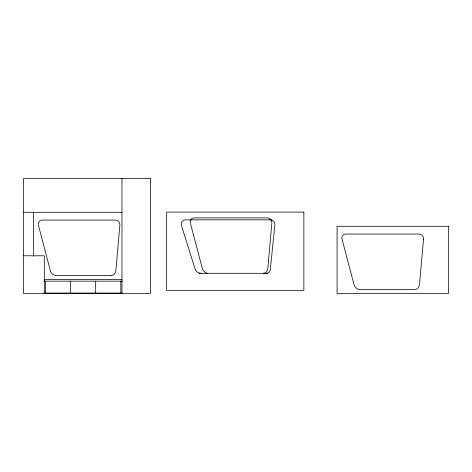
<?xml version="1.0" encoding="UTF-8"?>
<svg xmlns="http://www.w3.org/2000/svg" width="472" height="472" viewBox="0 0 472 472"><rect width="100%" height="100%" fill="white"/><g stroke="black" fill="none" stroke-linecap="round" stroke-linejoin="round"><path stroke-width="0.71" d="M111.551 275.471C114.141 275.323 115.705 272.657 115.888 270.297L119.876 225.25C120.242 222.554 117.97 219.993 115.245 220.07L42.238 220.07C39.536 219.911 37.571 222.737 38.421 225.25L50.256 270.297A8.065 8.065 0 0 0 52.386 273.955L54.516 275.294L55.584 275.471M263.518 273.306C266.108 273.164 267.671 270.491 267.86 268.131L271.848 223.085C272.214 220.389 269.937 217.834 267.217 217.905L194.21 217.905C191.508 217.751 189.543 220.572 190.393 223.085L202.222 268.131A8.065 8.065 0 0 0 204.358 271.795L206.482 273.135L207.556 273.306M269.813 219.858C272.604 219.338 275.235 222.023 274.857 224.79L270.338 269.388A4.437 4.437 0 0 1 269.317 271.807L268.952 272.191A4.195 4.195 0 0 1 266.102 273.317M23.6 212.306L121.906 212.306M271.146 219.852L185.307 219.858A4.024 4.024 0 0 0 183.437 220.318L181.637 222.165A4.336 4.336 0 0 0 181.39 225.386L195.078 268.869A6.272 6.272 0 0 0 201.019 273.347M23.6 255.794L44.309 255.794L44.309 293.596M198.806 273.317L267.96 273.317M55.33 275.471L111.852 275.471M44.498 279.613L121.906 279.613M43.943 281.164L122.295 281.164M43.943 293.077L122.295 293.077M121.977 178.404L121.977 293.596M120.838 281.164L120.838 293.077M95.674 281.164L95.674 293.077M70.511 281.164L70.511 293.077M45.347 281.164L45.347 293.077M33.435 212.306L33.435 256.202M423.52 239.227L419.531 284.274C419.342 286.634 417.779 289.306 415.189 289.454L359.227 289.454L358.154 289.277L356.03 287.938A8.065 8.065 0 0 1 353.9 284.274L342.064 239.227C341.215 236.714 343.179 233.894 345.882 234.053L418.888 234.053C421.608 233.976 423.885 236.537 423.52 239.227M150.456 178.404L23.6 178.404L23.6 293.596L150.456 293.596L150.456 178.404M303.868 212.087L166.663 212.087L166.663 290.404L303.868 290.404L303.868 212.087M448.4 226.283L337.079 226.283L337.079 293.596L448.4 293.596L448.4 226.283"/></g></svg>
